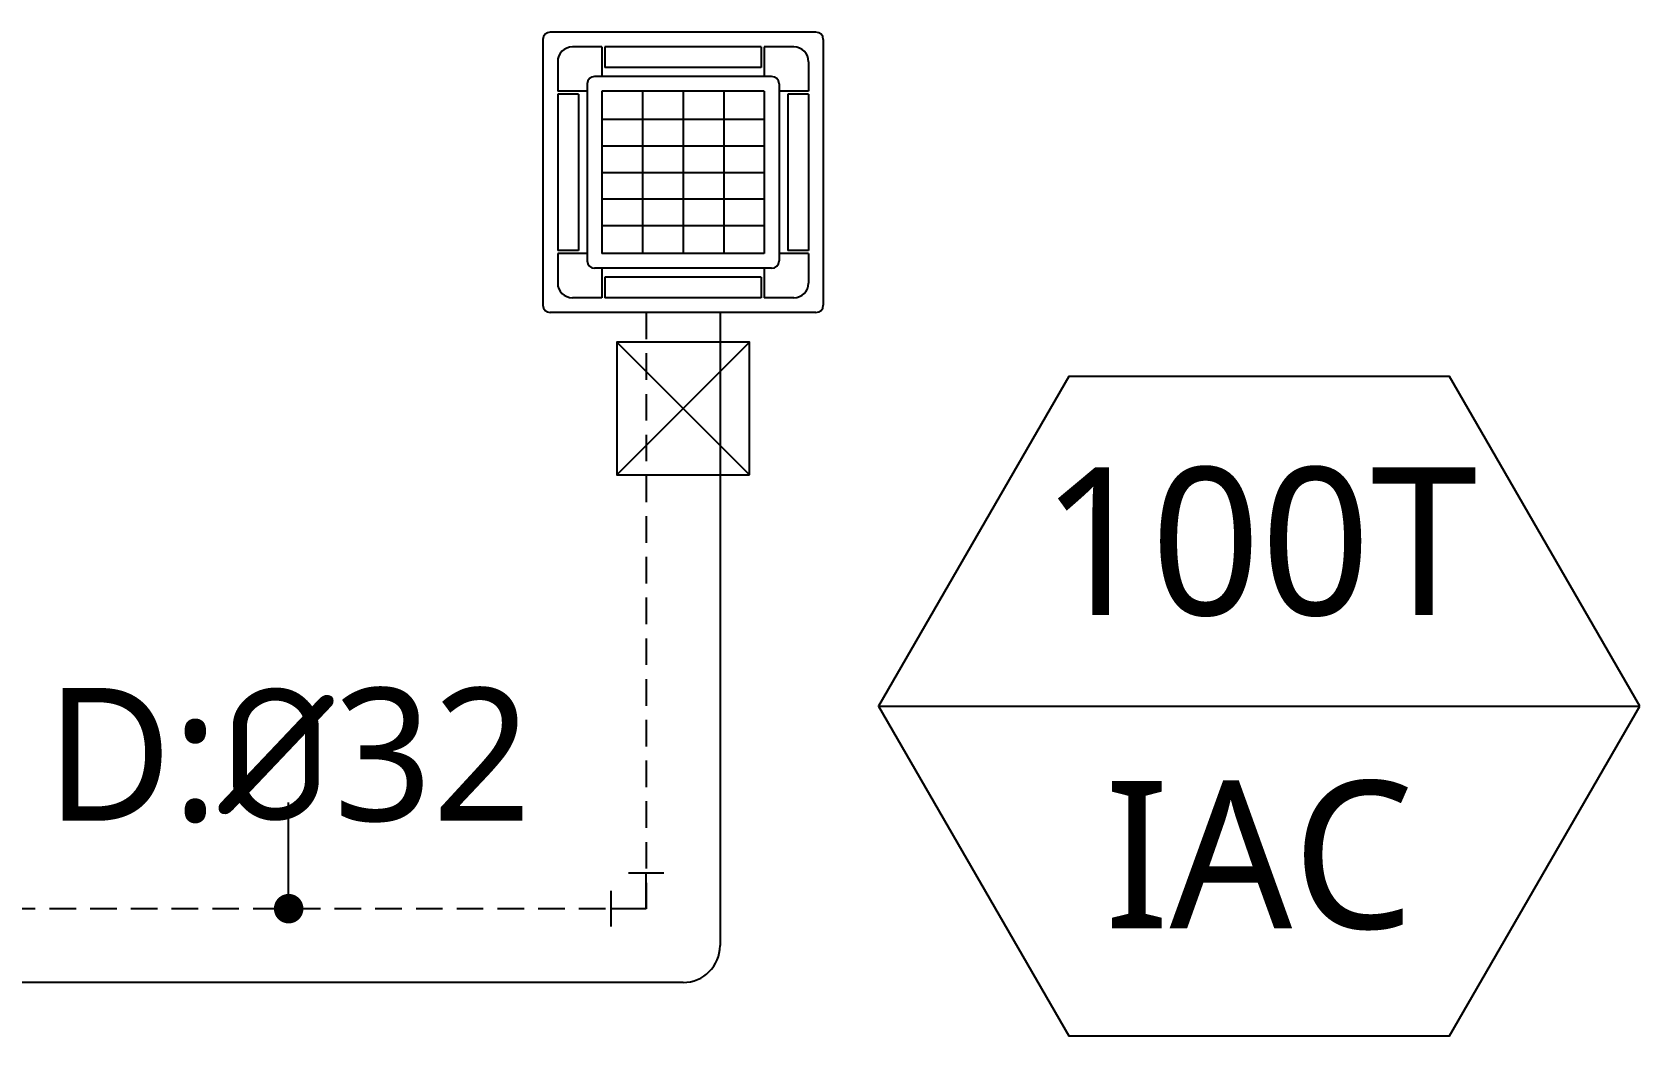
# Model space of a CAD drawing. Header units: millimetres. Extents: x 0 to 504600, y 0 to 118800.
# Drawn here: x 108099 to 113547, y 57812 to 61213 of the extents above; entities that cross this region are included whole.
import ezdxf
from ezdxf.enums import TextEntityAlignment as Align

# ---------------------------------------------------------------- set-up
doc = ezdxf.new("R2010")
doc.units = ezdxf.units.MM
doc.header["$LTSCALE"] = 200
doc.linetypes.add('HID', pattern=[2.3, 1.5, -0.8])
for name, color, linetype in [('LG-AIRCON', 240, 'Continuous'), ('LG-DRAIN', 4, 'HID'), ('LG-RLRG', 3, 'Continuous'), ('LG-TEXT', 2, 'Continuous'), ('LG-장비번호', 7, 'Continuous'), ('드레인', 4, 'HID')]:
    doc.layers.add(name, color=color, linetype=linetype)
doc.styles.add('LG전자', font='')
doc.styles.add('SUNJIN', font='malgun.ttf')
doc.styles.get('LG전자').set_extended_font_data('Malgun Gothic')

# ---------------------------------------------------------------- blocks, each defined once
blk = doc.blocks.new('장비번호')
at = {"layer": 'LG-장비번호', "color": 0}
blk.add_line((-516, 0), (516, 0), dxfattribs=at)
blk.add_lwpolyline([(516, 0), (258, 446.8), (-258, 446.8), (-516, 0), (-258, -446.8), (258, -446.8)], close=True, dxfattribs=at)
blk = doc.blocks.new('A$C1A5F2745')
at = {"color": 0}
for p, q in [((925, 950), (25, 950)), ((0, 925), (0, 25)), ((200, 900), (100, 900)), ((200, 900), (200, 800)), ((740, 900), (210, 900)), ((210, 900), (210, 830)), ((740, 900), (740, 830)), ((750, 900), (750, 800)), ((850, 900), (750, 900)), ((950, 925), (950, 25)), ((50, 850), (50, 750)), ((740, 830), (210, 830)), ((900, 850), (900, 750)), ((150, 775), (150, 175)), ((775, 800), (175, 800)), ((800, 775), (800, 175)), ((150, 750), (50, 750)), ((50, 740), (50, 210)), ((120, 740), (50, 740)), ((120, 740), (120, 210)), ((750, 750), (200, 750)), ((200, 750), (200, 200)), ((337.5, 750), (337.5, 200)), ((475, 750), (475, 200)), ((612.5, 750), (612.5, 200)), ((750, 750), (750, 200)), ((900, 750), (800, 750)), ((830, 740), (830, 210)), ((900, 740), (830, 740)), ((900, 740), (900, 210)), ((200, 655), (750, 655)), ((200, 565), (750, 565)), ((200, 475), (750, 475)), ((200, 385), (750, 385)), ((200, 295), (750, 295)), ((120, 210), (50, 210)), ((150, 200), (50, 200)), ((50, 200), (50, 100)), ((750, 200), (200, 200)), ((900, 200), (800, 200)), ((900, 210), (830, 210)), ((900, 200), (900, 100)), ((775, 150), (175, 150)), ((200, 150), (200, 50)), ((740, 120), (210, 120)), ((210, 120), (210, 50)), ((740, 120), (740, 50)), ((750, 150), (750, 50)), ((200, 50), (100, 50)), ((740, 50), (210, 50)), ((850, 50), (750, 50)), ((925, 0), (25, 0))]:
    blk.add_line(p, q, dxfattribs=at)
for centre, radius, start, end in [((25, 925), 25, 90, 180), ((925, 925), 25, 0, 90), ((100, 850), 50, 90, 180), ((850, 850), 50, 0, 90), ((175, 775), 25, 90, 180), ((775, 775), 25, 0, 90), ((175, 175), 25, 180, 270), ((775, 175), 25, 270, 0), ((100, 100), 50, 180, 270), ((850, 100), 50, 270, 0), ((25, 25), 25, 180, 270), ((925, 25), 25, 270, 0)]:
    blk.add_arc(centre, radius, start, end, dxfattribs=at)
blk = doc.blocks.new('실내기점검구')
at = {"layer": 'LG-AIRCON', "color": 5, "ltscale": 3}
for p, q in [((0, 450), (450, 0)), ((450, 450), (0, 0))]:
    blk.add_line(p, q, dxfattribs=at)
at = {"layer": 'LG-AIRCON', "color": 7, "ltscale": 3}
blk.add_lwpolyline([(450, 450), (0, 450), (0, 0), (450, 0)], close=True, dxfattribs=at)
blk = doc.blocks.new('A$C01A370DE')
at = {"layer": 'LG-DRAIN', "color": 2, "linetype": 'Continuous'}
for p, q in [((144, 144), (144, 48)), ((96, 0), (0, 0))]:
    blk.add_line(p, q, dxfattribs=at)
at = {"layer": 'LG-DRAIN', "linetype": 'Continuous'}
for q in [(144, 96), (48, 0)]:
    blk.add_line((48, 96), q, dxfattribs=at)
blk = doc.blocks.new('_DOT')
at = {"color": 0, "linetype": 'ByBlock'}
blk.add_line((-0.5, 0), (-1, 0), dxfattribs=at)
at = {"color": 0, "linetype": 'ByBlock', "const_width": 0.5}
blk.add_lwpolyline([(-0.25, 0, 1), (0.25, 0, 1)], format="xyb", close=True, dxfattribs=at)

msp = doc.modelspace()

# ---------------------------------------------------------------- linework, layer by layer
at = {"layer": 'LG-RLRG'}
for p, q in [((110430, 60262.5), (110430, 58117.7)), ((110305, 57992.7), (107185.3, 57992.7))]:
    msp.add_line(p, q, dxfattribs=at)
msp.add_arc((110305, 58117.7), 125, 270, 0, dxfattribs=at)
at = {"layer": 'LG-TEXT', "color": 1, "linetype": 'ByBlock', "lineweight": -2}
msp.add_line((108968.5, 58342.7), (108968.5, 58602.8), dxfattribs=at)
at = {"layer": '드레인', "ltscale": 0.3}
for p, q in [((110180, 60262.5), (110180, 58242.7)), ((110180, 58242.7), (107757, 58242.7))]:
    msp.add_line(p, q, dxfattribs=at)

# ---------------------------------------------------------------- block references
at = {"layer": 'LG-AIRCON', "color": 200}
msp.add_blockref('A$C1A5F2745', (109830, 60262.5), dxfattribs=at)
at = {"layer": 'LG-AIRCON', "color": 8, "rotation": 270}
msp.add_blockref('실내기점검구', (110080, 60162.5), dxfattribs=at)
at = {"layer": 'LG-TEXT', "color": 1, "xscale": 100, "yscale": 100, "zscale": 100, "rotation": 270}
msp.add_blockref('_DOT', (108968.5, 58242.7), dxfattribs=at)
at = {"layer": 'LG-장비번호', "color": 2, "xscale": 2.5, "yscale": 2.5, "zscale": 2.5}
msp.add_blockref('장비번호', (112256.7, 58928.9), dxfattribs=at)
at = {"layer": '드레인', "xscale": -1.25, "yscale": 1.25, "zscale": 1.25, "rotation": 270}
msp.add_blockref('A$C01A370DE', (110060, 58182.7), dxfattribs=at)

# ---------------------------------------------------------------- texts
at = {"layer": 'LG-TEXT', "insert": (108968.5, 58990.4), "char_height": 450, "attachment_point": 2, "style": 'LG전자'}
msp.add_mtext('D:{\\fISOCPEUR|b0|i0|c129|p34;%%C}32', dxfattribs=at)
at = {"layer": 'LG-장비번호', "color": 2, "style": 'SUNJIN'}
for s, p in [('100T', (112256.7, 59487.6)), ('IAC', (112256.7, 58425.6))]:
    msp.add_text(s, height=500, dxfattribs=at).set_placement(p, align=Align.MIDDLE_CENTER)

doc.saveas('drawing.dxf')
